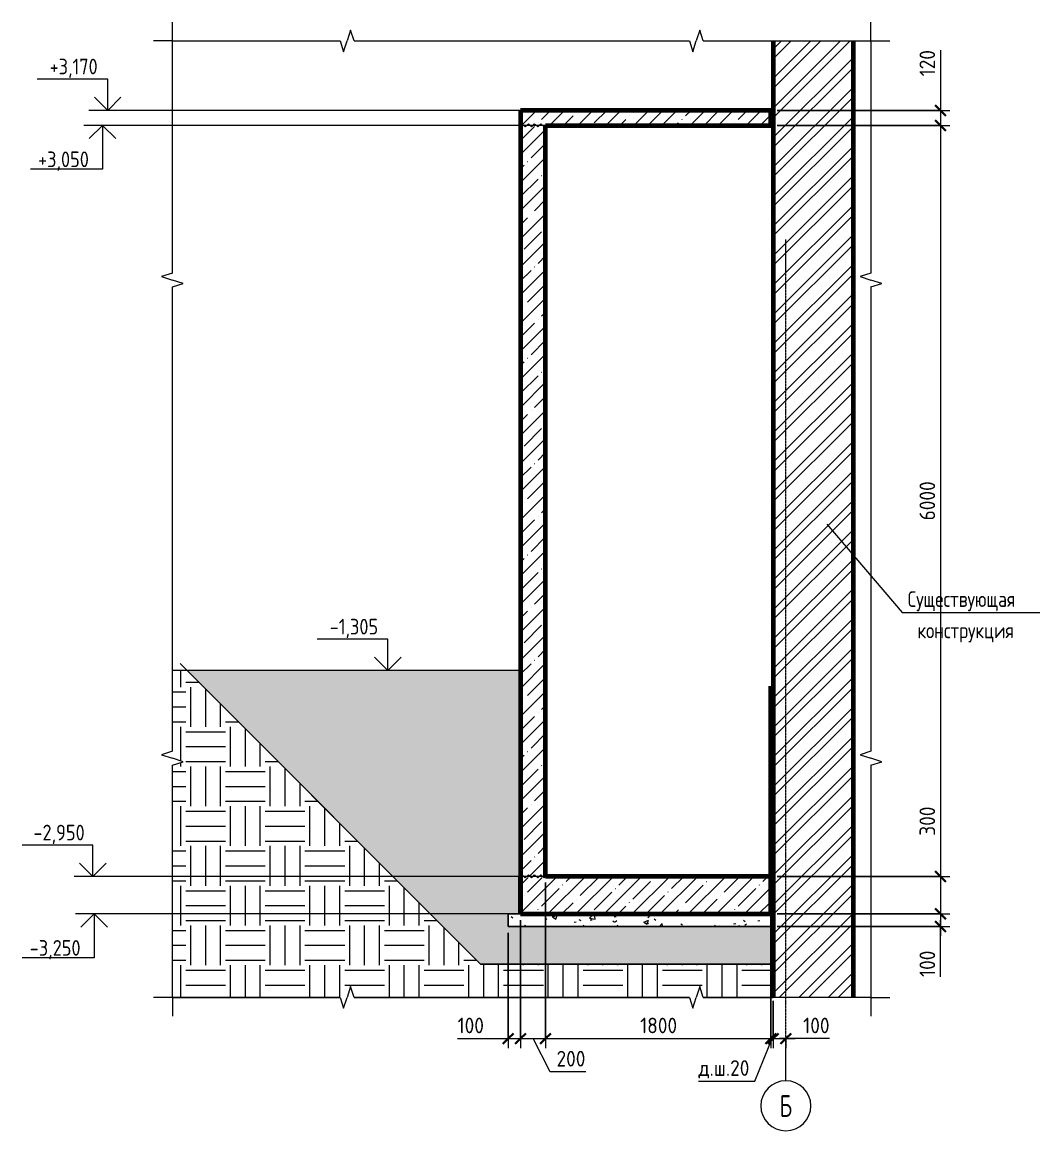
# Model space of a CAD drawing. Header units: millimetres. Extents: x 67134 to 118201, y -4983 to 13821.
# Drawn here: x 88432 to 96565, y -4983 to 3875 of the extents above; entities that cross this region are included whole.
import ezdxf

# ---------------------------------------------------------------- set-up
doc = ezdxf.new("R2010")
doc.units = ezdxf.units.MM
doc.linetypes.add('02 Штрихпунктирная _20 мм_', pattern=[25, 20, -2.5, 0, -2.5])
for name, color, linetype, lineweight in [('AA_Dim', 7, 'Continuous', 9), ('AA_Dim-50', 7, 'Continuous', 9), ('AA_Linii', 7, 'Continuous', 9), ('AA_Oformlenie', 7, 'Continuous', 9), ('AA_Vinoska', 7, 'Continuous', 9), ('AA_Visotnaya otmetka', 7, 'Continuous', 9), ('AF_Perekritie', 7, 'Continuous', 60), ('AF_Perekritie_Опалубка', 253, 'Continuous', 20), ('AF_Pokritie', 7, 'Continuous', 9), ('AF_Stena', 7, 'Continuous', 20), ('AF_Stena_Гидроизоляция', 253, 'Continuous', 20), ('AF_Stena_Опалубка', 253, 'Continuous', 20), ('KR_Fundament', 7, 'Continuous', 20), ('Оси', 7, 'Continuous', 9)]:
    doc.layers.add(name, color=color, linetype=linetype, lineweight=lineweight)
doc.styles.add('GOST Common', font='GOST_Common.ttf', dxfattribs={"width": 0.85, "height": 125})
doc.styles.add('ISOCPEUR', font='isocpeur.TTF', dxfattribs={"width": 0.9, "height": 125})
doc.styles.add('ISOCPEUR_1', font='isocpeur.TTF', dxfattribs={"width": 0.85, "height": 125})
doc.styles.add('ISOCPEUR_4', font='isocpeur.TTF', dxfattribs={"width": 0.7, "height": 175})
doc.dimstyles.new('00_Точн_3_знака__прозр_', dxfattribs={"dimscale": 304.8, "dimtxt": 125.344371, "dimasz": 0.278871, "dimexe": 0.246063, "dimexo": 0.164042, "dimgap": 0.016404, "dimtad": 1, "dimdec": 3, "dimrnd": 0.001, "dimdsep": 46, "dimtxsty": 'ISOCPEUR', "dimblk1": 'OBLIQUE', "dimblk2": 'OBLIQUE', "dimsah": 1, "dimcen": 0.09, "dimdle": 0.246063, "dimazin": 0, "dimtfac": 1, "dimtdec": 4, "dimtix": 1, "dimtmove": 0, "dimatfit": 3, "dimfxl": 1, "dimtvp": 1, "dimtolj": 1, "dimtzin": 0, "dimlwd": 18, "dimlwe": 18, "dimarcsym": 2})
doc.dimstyles.new('00_Точн_3_знака__прозр__1', dxfattribs={"dimscale": 304.8, "dimtxt": 125.344371, "dimasz": 0.278871, "dimexe": 0.246063, "dimexo": 0.164042, "dimgap": 0.016404, "dimtad": 1, "dimdec": 3, "dimrnd": 0.001, "dimdsep": 46, "dimtxsty": 'ISOCPEUR', "dimblk1": 'OBLIQUE', "dimblk2": 'OBLIQUE', "dimsah": 1, "dimcen": 0.09, "dimdle": 0.246063, "dimazin": 0, "dimtfac": 1, "dimtdec": 4, "dimtix": 1, "dimtmove": 1, "dimatfit": 3, "dimfxl": 1, "dimtvp": 1, "dimtolj": 1, "dimtzin": 0, "dimlwd": 18, "dimlwe": 18, "dimarcsym": 2})
pattern_1 = [(45, (95137, 825), (-112.253, 112.253), []), (45, (95249.25, 825), (-112.253, 112.253), [198.437, -39.687, 1.676, -38.011])]

# ---------------------------------------------------------------- blocks, each defined once
blk = doc.blocks.new('Последовательность узлов - 3мм масшт20 маскировка-904226-2-2 Опалубка')
at = {"layer": 'AA_Oformlenie'}
for p, q in [((-11630, 3050), (-11617.5, 3062.5)), ((-11617.5, 3062.5), (-11592.5, 3037.5)), ((-11580, 3050), (-11592.5, 3037.5)), ((-11580, 3050), (-11567.5, 3062.5)), ((-11567.5, 3062.5), (-11542.5, 3037.5)), ((-11530, 3050), (-11542.5, 3037.5)), ((-11530, 3050), (-11517.5, 3062.5)), ((-11517.5, 3062.5), (-11492.5, 3037.5)), ((-11480, 3050), (-11492.5, 3037.5)), ((-11480, 3050), (-11467.5, 3062.5)), ((-11467.5, 3062.5), (-11442.5, 3037.5)), ((-11430, 3050), (-11442.5, 3037.5))]:
    blk.add_line(p, q, dxfattribs=at)
blk = doc.blocks.new('011_Прямоугольник обрыва _ЭлУзла_ - 011_Прямоугольник обрыва _ЭлУзла_-4125212-2-2 Опалубка')
at = {"layer": 'AA_Oformlenie'}
for p, q in [((-14412.5, 1870.4), (-14412.5, 3724.5)), ((-14412.5, 3724.5), (-13071.9, 3724.5)), ((-12960.6, 3724.5), (-10280.6, 3724.5)), ((-10169.3, 3724.5), (-8830, 3724.5)), ((-8830, 3724.5), (-8830, 1870.4)), ((-14412.5, -1950.4), (-14412.5, 1759.1)), ((-8830, 1759.1), (-8830, -1950.4)), ((-14412.5, -3917.1), (-14412.5, -2061.7)), ((-8830, -2061.7), (-8830, -3917.1)), ((-13071.9, -3917.1), (-14412.5, -3917.1)), ((-10280.6, -3917.1), (-12960.6, -3917.1)), ((-8830, -3917.1), (-10169.3, -3917.1))]:
    blk.add_line(p, q, dxfattribs=at)
blk = doc.blocks.new('DIMBLOCK31-2-2 Опалубка')
at = {"layer": 'AA_Dim-50', "lineweight": 18}
for p, q in [((95771.5, 3652.1), (95771.5, 3391.6)), ((95771.5, 3391.6), (95771.5, 3110)), ((95771.5, 3245), (95771.5, 3050)), ((94465.3, 3170), (95846.5, 3170)), ((95771.5, 3170), (94465.3, 3170)), ((94465.3, 3050), (95846.5, 3050)), ((95771.5, 3050), (94465.3, 3050))]:
    blk.add_line(p, q, dxfattribs=at)
at = {"layer": 'AA_Dim-50', "lineweight": 30}
for p, q in [((95771.5, 3170), (95729, 3212.5)), ((95771.5, 3170), (95814, 3127.5)), ((95771.5, 3050), (95729, 3092.5)), ((95771.5, 3050), (95814, 3007.5))]:
    blk.add_line(p, q, dxfattribs=at)
at = {"layer": 'AA_Dim-50', "color": 0, "lineweight": 18, "insert": (95603.7, 3441.6), "char_height": 125, "width": 252.581, "attachment_point": 1, "rotation": 90, "line_spacing_factor": 1.135194, "style": 'ISOCPEUR'}
blk.add_mtext('120', dxfattribs=at)
blk = doc.blocks.new('_Oblique')
at = {"color": 0, "linetype": 'ByBlock', "lineweight": -2}
blk.add_line((-0.5, -0.5), (0.5, 0.5), dxfattribs=at)
blk = doc.blocks.new('DIMBLOCK32-2-2 Опалубка')
at = {"layer": 'AA_Dim-50', "lineweight": 18}
for p, q in [((94465.3, 3050), (95846.5, 3050)), ((95771.5, 3050), (94465.3, 3050)), ((95771.5, 3050), (95771.5, -2950)), ((94465.3, -2950), (95846.5, -2950)), ((95771.5, -2950), (94465.3, -2950))]:
    blk.add_line(p, q, dxfattribs=at)
at = {"layer": 'AA_Dim-50', "lineweight": 30}
for p, q in [((95771.5, 3050), (95729, 3092.5)), ((95771.5, 3050), (95814, 3007.5)), ((95771.5, -2950), (95729, -2907.5)), ((95771.5, -2950), (95814, -2992.5))]:
    blk.add_line(p, q, dxfattribs=at)
at = {"layer": 'AA_Dim-50', "color": 0, "lineweight": 18, "insert": (95603.7, -106.1), "char_height": 125, "width": 374.614, "attachment_point": 1, "rotation": 90, "line_spacing_factor": 1.135194, "style": 'ISOCPEUR'}
blk.add_mtext('6000', dxfattribs=at)
blk = doc.blocks.new('DIMBLOCK33-2-2 Опалубка')
at = {"layer": 'AA_Dim-50', "lineweight": 18}
for p, q in [((95771.5, -2391.1), (95771.5, -2675.2)), ((95771.5, -2675.2), (95771.5, -3100)), ((94465.3, -2950), (95846.5, -2950)), ((95771.5, -2950), (94465.3, -2950)), ((95771.5, -2950), (95771.5, -3250)), ((94465.3, -3250), (95846.5, -3250)), ((95771.5, -3250), (94465.3, -3250))]:
    blk.add_line(p, q, dxfattribs=at)
at = {"layer": 'AA_Dim-50', "lineweight": 30}
for p, q in [((95771.5, -2950), (95729, -2907.5)), ((95771.5, -2950), (95814, -2992.5)), ((95771.5, -3250), (95729, -3207.5)), ((95771.5, -3250), (95814, -3292.5))]:
    blk.add_line(p, q, dxfattribs=at)
at = {"layer": 'AA_Dim-50', "color": 0, "lineweight": 18, "insert": (95603.7, -2625.2), "char_height": 125, "width": 280.961, "attachment_point": 1, "rotation": 90, "line_spacing_factor": 1.135194, "style": 'ISOCPEUR'}
blk.add_mtext('300', dxfattribs=at)
blk = doc.blocks.new('DIMBLOCK34-2-2 Опалубка')
at = {"layer": 'AA_Dim-50', "lineweight": 18}
for p, q in [((94465.3, -3250), (95846.5, -3250)), ((95771.5, -3250), (94465.3, -3250)), ((95771.5, -3250), (95771.5, -3425)), ((94465.3, -3350), (95846.5, -3350)), ((95771.5, -3350), (94465.3, -3350)), ((95771.5, -3492.8), (95771.5, -3300)), ((95771.5, -3753.3), (95771.5, -3492.8))]:
    blk.add_line(p, q, dxfattribs=at)
at = {"layer": 'AA_Dim-50', "lineweight": 30}
for p, q in [((95771.5, -3250), (95729, -3207.5)), ((95771.5, -3250), (95814, -3292.5)), ((95771.5, -3350), (95729, -3307.5)), ((95771.5, -3350), (95814, -3392.5))]:
    blk.add_line(p, q, dxfattribs=at)
at = {"layer": 'AA_Dim-50', "color": 0, "lineweight": 18, "insert": (95603.7, -3753.3), "char_height": 125, "width": 252.581, "attachment_point": 1, "rotation": 90, "line_spacing_factor": 1.135194, "style": 'ISOCPEUR'}
blk.add_mtext('100', dxfattribs=at)
blk = doc.blocks.new('Высотные отметки - Стрелка вверх-400292-2-2 Опалубка')
at = {"layer": 'AA_Vinoska'}
for p, q in [((-12690.6, -1055), (-13255.6, -1055)), ((-12690.6, -1305), (-12690.6, -1055)), ((-12690.6, -1305), (-12796.7, -1198.9)), ((-12690.6, -1305), (-12584.6, -1198.9)), ((-12540.6, -1305), (-12840.6, -1305))]:
    blk.add_line(p, q, dxfattribs=at)
blk = doc.blocks.new('Высотные отметки - Стрелка вниз высокая-400290-2-2 Опалубка')
at = {"layer": 'AA_Vinoska'}
for p, q in [((-14887.9, -3250), (-15187.9, -3250)), ((-15037.9, -3250), (-15144, -3356.1)), ((-15037.9, -3250), (-15037.9, -3600)), ((-15037.9, -3250), (-14931.8, -3356.1)), ((-15037.9, -3600), (-15612.9, -3600))]:
    blk.add_line(p, q, dxfattribs=at)
blk = doc.blocks.new('DIMBLOCK35-2-2 Опалубка')
at = {"layer": 'AA_Dim-50', "lineweight": 18}
for p, q in [((92415.3, -3300), (92415.3, -4321.3)), ((92415.3, -4246.3), (92415.3, -3300)), ((92315.3, -3400), (92315.3, -4321.3)), ((92315.3, -4246.3), (92315.3, -3400)), ((91912, -4246.3), (92172.4, -4246.3)), ((92172.4, -4246.3), (92365.3, -4246.3)), ((92240.3, -4246.3), (92415.3, -4246.3))]:
    blk.add_line(p, q, dxfattribs=at)
at = {"layer": 'AA_Dim-50', "lineweight": 30}
for p, q in [((92315.3, -4246.3), (92272.8, -4288.8)), ((92315.3, -4246.3), (92357.8, -4203.8)), ((92415.3, -4246.3), (92372.8, -4288.8)), ((92415.3, -4246.3), (92457.8, -4203.8))]:
    blk.add_line(p, q, dxfattribs=at)
at = {"layer": 'AA_Dim-50', "color": 0, "lineweight": 18, "insert": (91912, -4078.5), "char_height": 125, "width": 252.581, "attachment_point": 1, "line_spacing_factor": 1.135194, "style": 'ISOCPEUR'}
blk.add_mtext('100', dxfattribs=at)
blk = doc.blocks.new('DIMBLOCK36-2-2 Опалубка')
at = {"layer": 'AA_Dim-50', "lineweight": 18}
for p, q in [((92615.3, -3000), (92615.3, -4321.3)), ((92615.3, -4246.3), (92615.3, -3000)), ((92415.3, -3300), (92415.3, -4321.3)), ((92415.3, -4246.3), (92415.3, -3300)), ((92415.3, -4246.3), (92615.3, -4246.3)), ((92652.5, -4511.9), (92515.3, -4246.3)), ((92936.7, -4511.9), (92652.5, -4511.9))]:
    blk.add_line(p, q, dxfattribs=at)
at = {"layer": 'AA_Dim-50', "lineweight": 30}
for p, q in [((92415.3, -4246.3), (92372.8, -4288.8)), ((92415.3, -4246.3), (92457.8, -4203.8)), ((92615.3, -4246.3), (92572.8, -4288.8)), ((92615.3, -4246.3), (92657.8, -4203.8))]:
    blk.add_line(p, q, dxfattribs=at)
at = {"layer": 'AA_Dim-50', "color": 0, "lineweight": 18, "insert": (92702.5, -4344), "char_height": 125, "width": 280.961, "attachment_point": 1, "line_spacing_factor": 1.135194, "style": 'ISOCPEUR'}
blk.add_mtext('200', dxfattribs=at)
blk = doc.blocks.new('DIMBLOCK37-2-2 Опалубка')
at = {"layer": 'AA_Dim-50', "lineweight": 18}
for p, q in [((92615.3, -3000), (92615.3, -4321.3)), ((92615.3, -4246.3), (92615.3, -3000)), ((94415.3, -3300), (94415.3, -4321.3)), ((94415.3, -4246.3), (94415.3, -3300)), ((92615.3, -4246.3), (94415.3, -4246.3))]:
    blk.add_line(p, q, dxfattribs=at)
at = {"layer": 'AA_Dim-50', "lineweight": 30}
for p, q in [((92615.3, -4246.3), (92572.8, -4288.8)), ((92615.3, -4246.3), (92657.8, -4203.8)), ((94415.3, -4246.3), (94372.8, -4288.8)), ((94415.3, -4246.3), (94457.8, -4203.8))]:
    blk.add_line(p, q, dxfattribs=at)
at = {"layer": 'AA_Dim-50', "color": 0, "lineweight": 18, "insert": (93371, -4078.5), "char_height": 125, "width": 346.234, "attachment_point": 1, "line_spacing_factor": 1.135194, "style": 'ISOCPEUR'}
blk.add_mtext('1800', dxfattribs=at)
blk = doc.blocks.new('DIMBLOCK38-2-2 Опалубка')
at = {"layer": 'AA_Dim-50', "lineweight": 18}
for p, q in [((94415.3, -3300), (94415.3, -4321.3)), ((94415.3, -4246.3), (94415.3, -3300)), ((94435.3, -3943.6), (94435.3, -4321.3)), ((94435.3, -4246.3), (94435.3, -3943.6)), ((94286.7, -4586.4), (94425.3, -4246.3)), ((94415.3, -4246.3), (94435.3, -4246.3)), ((93837, -4586.4), (94286.7, -4586.4))]:
    blk.add_line(p, q, dxfattribs=at)
at = {"layer": 'AA_Dim-50', "lineweight": 30}
for p, q in [((94415.3, -4246.3), (94372.8, -4288.8)), ((94435.3, -4246.3), (94392.8, -4288.8)), ((94415.3, -4246.3), (94457.8, -4203.8)), ((94435.3, -4246.3), (94477.8, -4203.8))]:
    blk.add_line(p, q, dxfattribs=at)
at = {"layer": 'AA_Dim-50', "color": 0, "lineweight": 18, "insert": (93837, -4418.6), "char_height": 125, "width": 479.62, "attachment_point": 1, "line_spacing_factor": 1.135194, "style": 'ISOCPEUR'}
blk.add_mtext('д.ш.20', dxfattribs=at)
blk = doc.blocks.new('DIMBLOCK39-2-2 Опалубка')
at = {"layer": 'AA_Dim-50', "lineweight": 18}
for p, q in [((94435.3, -3943.6), (94435.3, -4321.3)), ((94435.3, -4246.3), (94435.3, -3943.6)), ((94435.3, -4246.3), (94610.3, -4246.3)), ((94624.2, -4246.3), (94485.3, -4246.3)), ((94535.3, -4236.2), (94535.3, -4321.3)), ((94535.3, -4246.3), (94535.3, -4236.2)), ((94884.6, -4246.3), (94624.2, -4246.3))]:
    blk.add_line(p, q, dxfattribs=at)
at = {"layer": 'AA_Dim-50', "lineweight": 30}
for p, q in [((94435.3, -4246.3), (94392.8, -4288.8)), ((94435.3, -4246.3), (94477.8, -4203.8)), ((94535.3, -4246.3), (94492.8, -4288.8)), ((94535.3, -4246.3), (94577.8, -4203.8))]:
    blk.add_line(p, q, dxfattribs=at)
at = {"layer": 'AA_Dim-50', "color": 0, "lineweight": 18, "insert": (94674.2, -4078.5), "char_height": 125, "width": 252.581, "attachment_point": 1, "line_spacing_factor": 1.135194, "style": 'ISOCPEUR'}
blk.add_mtext('100', dxfattribs=at)
blk = doc.blocks.new('010_Текст с выноской - Текст 2 строки-4027658-2-2 Опалубка')
at = {"layer": 'AA_Vinoska'}
blk.add_line((-8579.8, -841.2), (-7479.8, -841.2), dxfattribs=at)
blk = doc.blocks.new('Ось сетки - d_4мм-2765513-2-2 Опалубка')
at = {"layer": 'Оси'}
for start, end in [(0, 180), (0, 180), (180, 360), (180, 360)]:
    blk.add_arc((-9510, -4782.7), 200, start, end, dxfattribs=at)

msp = doc.modelspace()

# ---------------------------------------------------------------- hatches: boundary and pattern name
at = {"layer": 'AA_Oformlenie'}
h = msp.add_hatch(dxfattribs=at)
h.set_pattern_fill('FP_11', color=250, style=0, pattern_type=2)
h.set_pattern_definition([(0, (95137, 825), (317.5, 317.5), [317.5, -317.5]), (0, (95137, 944.06), (317.5, 317.5), [317.5, -317.5]), (0, (95137, 1063.12), (317.5, 317.5), [317.5, -317.5]), (90, (95176.68, 1102.8), (-317.5, 317.5), [317.5, -317.5]), (90, (95295.74, 1102.8), (-317.5, 317.5), [317.5, -317.5]), (90, (95414.8, 1102.8), (-317.5, 317.5), [317.5, -317.5])])
h.paths.add_polyline_path([(89632.7321, -3917.0942), (90973.365, -3917.0942), (90973.365, -3876.9388), (91028.365, -3876.9388), (91028.365, -3917.0942), (91056.5193, -3830.4441), (91084.6737, -3917.0942), (93764.6308, -3917.0942), (93764.6308, -3876.9388), (93819.6308, -3876.9388), (93819.6308, -3917.0942), (93847.7851, -3830.4441), (93875.9395, -3917.0942), (94435.2637, -3917.0942), (94435.2637, -3650), (92095.2637, -3650), (89750.2637, -1305), (89632.7321, -1305), (89632.7321, -1950.3747), (89671.9848, -1950.3747), (89671.9848, -2006.6834), (89632.7321, -2006.6834), (89719.3346, -2034.1834), (89632.7321, -2061.6834), (89632.7321, -3904.743)])
h = msp.add_hatch(dxfattribs=at)
h.set_pattern_fill('FP_10', color=250, style=0, pattern_type=2)
h.set_pattern_definition([(0, (95136.994, 825), (203.2, 50.8), [16.764, -135.636, 16.764, -135.636, -812.8]), (0, (95136.994, 825), (203.2, 50.8), [-304.8, 16.764, -288.036, 16.764, -135.636, -355.6]), (0, (95136.994, 825), (203.2, 50.8), [-762, 16.764, -84.836, 16.764, -237.236]), (120, (95213.194, 850.4), (-145.5941, 150.57636), [16.764, -135.636, 16.764, -135.636, -812.8]), (120, (95213.194, 850.4), (-145.5941, 150.57636), [-304.8, 16.764, -288.036, 16.764, -135.636, -355.6]), (120, (95213.194, 850.4), (-145.5941, 150.57636), [-762, 16.764, -84.836, 16.764, -237.236]), (240, (95238.594, 952), (-57.6059, -201.37636), [16.764, -135.636, 16.764, -135.636, -812.8]), (240, (95238.594, 952), (-57.6059, -201.37636), [-304.8, 16.764, -288.036, 16.764, -135.636, -355.6]), (240, (95238.594, 952), (-57.6059, -201.37636), [-762, 16.764, -84.836, 16.764, -237.236])])
h.paths.add_polyline_path([(94415.2637, -3650), (94415.2637, -3350), (92315.2637, -3350), (92315.2637, -3250), (92415.2637, -3250), (92415.2637, -1305), (89750.2637, -1305), (92095.2637, -3650)])
at = {"layer": 'AF_Perekritie', "lineweight": 9}
h = msp.add_hatch(dxfattribs=at)
h.set_pattern_fill('FP_7', color=256, style=0, pattern_type=2)
h.set_pattern_definition(pattern_1)
h.paths.add_polyline_path([(94415.2637, 3050), (94415.2637, 3170), (92415.2637, 3170), (92415.2637, 3058), (92615.2637, 3058), (92615.2637, 3050)])
h = msp.add_hatch(dxfattribs=at)
h.set_pattern_fill('FP_7', color=256, style=0, pattern_type=2)
h.set_pattern_definition(pattern_1)
h.paths.add_polyline_path([(92615.2637, -3250), (94415.2637, -3250), (94415.2637, -2950), (92615.2637, -2950), (92615.2637, -2958), (92415.2637, -2958), (92415.2637, -3250), (92565.2637, -3250)])
at = {"layer": 'AF_Pokritie'}
h = msp.add_hatch(dxfattribs=at)
h.set_pattern_fill('FP_9', color=256, style=0, pattern_type=2)
h.set_pattern_definition([(50, (95137, 825), (364.368, -31.878), [38.1, -419.1]), (355, (95137, 825), (-70.486, 382.113), [30.48, -335.28]), (100.451, (95167.36, 822.34), (293.885, 350.233), [32.38, -356.18]), (46.184, (95137, 926.6), (542.16, -84.086), [57.15, -628.65]), (96.636, (95182.2, 919.6), (474.805, 494.855), [48.57, -534.27]), (351.184, (95137, 926.6), (474.81, 494.85), [45.72, -502.92]), (21, (95187.8, 901.2), (303.228, -204.53), [38.1, -419.1]), (326, (95187.8, 901.2), (123.604, 368.376), [30.48, -335.28]), (71.451, (95213.06, 884.16), (426.834, 163.843), [32.38, -356.18]), (37.5, (95137, 825), (6.1766, 169.11), [16.764, -314.452, 16.764, -323.596, -336.55]), (37.5, (95137, 825), (6.1766, 169.11), [-671.576, 16.764, -319.786]), (7.5, (95137, 825), (133.639, 200.3615), [16.764, -177.292, 16.764, -306.832, -128.27]), (7.5, (95137, 825), (133.639, 200.3615), [-517.652, 16.764, -111.506]), (327.5, (95023.71, 825), (271.182, -11.4584), [16.764, -110.236, 16.764, -379.476, -525.78]), (327.5, (95023.71, 825), (271.182, -11.4584), [-523.24, 16.764, -509.016]), (317.5, (94972.9, 825), (296.259, 50.853), [16.764, -148.336, 16.764, -246.38, -373.38]), (317.5, (94972.9, 825), (296.259, 50.853), [-428.244, 16.764, -356.616])])
h.paths.add_polyline_path([(92415.2637, -3350), (94415.2637, -3350), (94415.2637, -3250), (92315.2637, -3250), (92315.2637, -3350)])
at = {"layer": 'AF_Stena', "lineweight": 9}
h = msp.add_hatch(dxfattribs=at)
h.set_pattern_fill('FP_8', color=256, style=0, pattern_type=2)
h.set_pattern_definition([(45, (95137, 825), (-117.866, 117.866), []), (45, (95215.57, 825), (-117.866, 117.866), [])])
h.paths.add_polyline_path([(94435.2637, -3917.0942), (95075.2637, -3917.0942), (95075.2637, 3724.549), (94435.2637, 3724.549), (94435.2637, -3650)])
h = msp.add_hatch(dxfattribs=at)
h.set_pattern_fill('FP_7', color=256, style=0, pattern_type=2)
h.set_pattern_definition(pattern_1)
h.paths.add_polyline_path([(92565.2637, -2942), (92615.2637, -2942), (92615.2637, 3042), (92415.2637, 3042), (92415.2637, -2942), (92515.2637, -2942)])

# ---------------------------------------------------------------- linework, layer by layer
at = {"layer": 'AA_Linii'}
for p, q in [((89750.2637, -1305), (89632.7321, -1305)), ((91795.2637, -3350), (89695.2637, -1250)), ((89750.2637, -1305), (92095.2637, -3650)), ((92415.2637, -1305), (89750.2637, -1305)), ((92095.2637, -3650), (89750.2637, -1305)), ((92415.2637, -3250), (92415.2637, -1250)), ((92415.2637, -3250), (92415.2637, -1305)), ((92315.2637, -3350), (92315.2637, -3250)), ((92315.2637, -3250), (92415.2637, -3250)), ((92415.2637, -3250), (92315.2637, -3250)), ((92315.2637, -3250), (92315.2637, -3350)), ((94415.2637, -3350), (92315.2637, -3350)), ((94415.2637, -3650), (94415.2637, -3350)), ((92095.2637, -3650), (94415.2637, -3650)), ((94415.2637, -3650), (92095.2637, -3650)), ((94435.2637, -3650), (94415.2637, -3650)), ((94435.2637, -3917.0942), (94435.2637, -3650)), ((89632.7321, -3917.0942), (90973.365, -3917.0942)), ((91084.6737, -3917.0942), (93764.6308, -3917.0942)), ((93875.9395, -3917.0942), (94435.2637, -3917.0942))]:
    msp.add_line(p, q, dxfattribs=at)
at = {"layer": 'AA_Vinoska'}
for p, q in [((89632.7321, 3724.549), (89632.7321, 3874.549)), ((91056.5193, 3811.1991), (91028.365, 3724.549)), ((91084.6737, 3724.549), (91056.5193, 3811.1991)), ((93847.7851, 3811.1991), (93819.6308, 3724.549)), ((93875.9395, 3724.549), (93847.7851, 3811.1991)), ((95215.2637, 3724.549), (95215.2637, 3874.549)), ((89632.7321, 3724.549), (89482.7321, 3724.549)), ((90973.365, 3724.549), (91000.865, 3637.9464)), ((91000.865, 3637.9464), (91028.365, 3724.549)), ((93764.6308, 3724.549), (93792.1308, 3637.9464)), ((93792.1308, 3637.9464), (93819.6308, 3724.549)), ((95215.2637, 3724.549), (95365.2637, 3724.549)), ((89632.7321, 1870.4468), (89546.082, 1842.2925)), ((95215.2637, 1870.4468), (95128.6136, 1842.2925)), ((89546.082, 1842.2925), (89632.7321, 1814.1382)), ((89719.3346, 1786.6382), (89632.7321, 1814.1382)), ((89632.7321, 1759.1382), (89719.3346, 1786.6382)), ((95128.6136, 1842.2925), (95215.2637, 1814.1382)), ((95301.8662, 1786.6382), (95215.2637, 1814.1382)), ((95215.2637, 1759.1382), (95301.8662, 1786.6382)), ((94863.9201, -136.2724), (95465.4434, -841.2411)), ((89632.7321, -1950.3747), (89546.082, -1978.5291)), ((89546.082, -1978.5291), (89632.7321, -2006.6834)), ((89719.3346, -2034.1834), (89632.7321, -2006.6834)), ((89632.7321, -2061.6834), (89719.3346, -2034.1834)), ((95215.2637, -1950.3747), (95128.6136, -1978.5291)), ((95128.6136, -1978.5291), (95215.2637, -2006.6834)), ((95301.8662, -2034.1834), (95215.2637, -2006.6834)), ((95215.2637, -2061.6834), (95301.8662, -2034.1834)), ((91056.5193, -3830.4441), (91028.365, -3917.0942)), ((91084.6737, -3917.0942), (91056.5193, -3830.4441)), ((93847.7851, -3830.4441), (93819.6308, -3917.0942)), ((93875.9395, -3917.0942), (93847.7851, -3830.4441)), ((89632.7321, -3917.0942), (89482.7321, -3917.0942)), ((89632.7321, -3917.0942), (89632.7321, -4067.0942)), ((90973.365, -3917.0942), (91000.865, -4003.6968)), ((91000.865, -4003.6968), (91028.365, -3917.0942)), ((93764.6308, -3917.0942), (93792.1308, -4003.6968)), ((93792.1308, -4003.6968), (93819.6308, -3917.0942)), ((95215.2637, -3917.0942), (95365.2637, -3917.0942)), ((95215.2637, -3917.0942), (95215.2637, -4067.0942))]:
    msp.add_line(p, q, dxfattribs=at)
at = {"layer": 'AA_Visotnaya otmetka'}
for p, q in [((92942.0386, 3170), (89115.6569, 3170)), ((92942.0386, 3170), (92942.0386, 3170)), ((93013.2425, 3050), (89073.795, 3050)), ((93013.2425, 3050), (93013.2425, 3050)), ((91354.6405, -1305), (91354.6405, -1305)), ((91354.6405, -1305), (91354.6405, -1305)), ((93990.7245, -2950), (88996.8984, -2950)), ((93990.7245, -2950), (93990.7245, -2950)), ((92658.7647, -3250), (89007.3638, -3250)), ((92658.7647, -3250), (92658.7647, -3250))]:
    msp.add_line(p, q, dxfattribs=at)
at = {"layer": 'AF_Perekritie_Опалубка', "lineweight": 60}
for p, q in [((94415.2637, 3170), (92415.2637, 3170)), ((92415.2637, 3170), (92415.2637, 3050)), ((94415.2637, 3050), (94415.2637, 3170)), ((92615.2637, 3050), (94415.2637, 3050))]:
    msp.add_line(p, q, dxfattribs=at)
at = {"layer": 'AF_Pokritie', "lineweight": 20}
for p, q in [((94415.2637, -3250), (92315.2637, -3250)), ((92315.2637, -3250), (92315.2637, -3350)), ((94415.2637, -3350), (94415.2637, -3250)), ((92315.2637, -3350), (94415.2637, -3350))]:
    msp.add_line(p, q, dxfattribs=at)
at = {"layer": 'AF_Stena_Гидроизоляция', "lineweight": 60}
for p, q in [((94415.2637, -1430), (94415.2637, -3250)), ((94416.2637, -1430), (94415.2637, -1430)), ((94416.2637, -3250), (94416.2637, -1430)), ((92414.2637, -2950), (92414.2637, -3250)), ((92415.2637, -2950), (92414.2637, -2950)), ((92415.2637, -3250), (92415.2637, -2950)), ((92414.2637, -3250), (92415.2637, -3250)), ((94415.2637, -3250), (94416.2637, -3250))]:
    msp.add_line(p, q, dxfattribs=at)
at = {"layer": 'AF_Stena_Опалубка', "lineweight": 60}
for p, q in [((94435.2637, 3724.549), (94435.2637, -3917.0942)), ((95075.2637, -3917.0942), (95075.2637, 3724.549)), ((92415.2637, 3050), (92415.2637, -2950)), ((92615.2637, -2950), (92615.2637, 3050))]:
    msp.add_line(p, q, dxfattribs=at)
at = {"layer": 'KR_Fundament', "lineweight": 60}
for p, q in [((92415.2637, -2950), (92415.2637, -3250)), ((94415.2637, -2950), (92615.2637, -2950)), ((94415.2637, -3250), (94415.2637, -2950)), ((92415.2637, -3250), (94415.2637, -3250))]:
    msp.add_line(p, q, dxfattribs=at)
at = {"layer": 'Оси'}
for p, q in [((94535.2637, 1888.4), (94535.2637, 2138.4)), ((94535.2637, -4582.6646), (94535.2637, -4332.6646))]:
    msp.add_line(p, q, dxfattribs=at)
at = {"layer": 'Оси', "linetype": '02 Штрихпунктирная _20 мм_'}
msp.add_line((94535.2637, -4332.6646), (94535.2637, 1888.4), dxfattribs=at)

# ---------------------------------------------------------------- block references
at = {"layer": 'AA_Oformlenie'}
for name, p in [('011_Прямоугольник обрыва _ЭлУзла_ - 011_Прямоугольник обрыва _ЭлУзла_-4125212-2-2 Опалубка', (104045.2637, 0)), ('Последовательность узлов - 3мм масшт20 маскировка-904226-2-2 Опалубка', (104045.2637, 0)), ('Последовательность узлов - 3мм масшт20 маскировка-904226-2-2 Опалубка', (104045.2637, -6000))]:
    msp.add_blockref(name, p, dxfattribs=at)
at = {"layer": 'AA_Vinoska'}
for name in ['010_Текст с выноской - Текст 2 строки-4027658-2-2 Опалубка', 'Высотные отметки - Стрелка вверх-400292-2-2 Опалубка', 'Высотные отметки - Стрелка вниз высокая-400290-2-2 Опалубка']:
    msp.add_blockref(name, (104045.2637, 0), dxfattribs=at)
at = {"layer": 'AA_Visotnaya otmetka'}
for name, p in [('Высотные отметки - Стрелка вверх-400292-2-2 Опалубка', (101806.2801, 4475)), ('Высотные отметки - Стрелка вниз высокая-400290-2-2 Опалубка', (104111.6949, 6300)), ('Высотные отметки - Стрелка вверх-400292-2-2 Опалубка', (101687.5215, -1645))]:
    msp.add_blockref(name, p, dxfattribs=at)
at = {"layer": 'Оси'}
msp.add_blockref('Ось сетки - d_4мм-2765513-2-2 Опалубка', (104045.2637, 0), dxfattribs=at)

# ---------------------------------------------------------------- texts
at = {"layer": 'AA_Vinoska', "char_height": 125, "attachment_point": 1, "style": 'GOST Common'}
for s, insert, width in [('Существующая', (95509.92, -672.1259), 1219.767531), ('конструкция', (95587.27, -922.1259), 1032.373078)]:
    msp.add_mtext(s, dxfattribs=dict(at, insert=insert, width=width))
at = {"layer": 'AA_Visotnaya otmetka', "char_height": 125, "attachment_point": 1, "line_spacing_factor": 1.135194, "style": 'ISOCPEUR_1'}
for s, insert, width in [('+3,170', (88651.3947, 3582.8398), 454.22946), ('+3,050', (88558.8789, 2841.341), 479.798668), ('-1,305', (90890.3783, -892.1602), 454.22946), ('-2,950', (88521.9822, -2537.1602), 479.798668), ('-3,250', (88492.4477, -3458.659), 479.798668)]:
    msp.add_mtext(s, dxfattribs=dict(at, insert=insert, width=width))
at = {"layer": 'Оси', "insert": (94485.4984, -4696.4344), "char_height": 175, "width": 120.653969, "attachment_point": 1, "style": 'ISOCPEUR_4'}
msp.add_mtext('\\fISOCPEUR|b0|i0|c204|p34|;\\W.7;Б', dxfattribs=at)

# ---------------------------------------------------------------- dimensions: what is measured, and where the dimension line sits
at = {"layer": 'AA_Dim', "lineweight": 18}
for base, p1, p2, override, picture, middle in [((95771.5439, 3050), (94415.2637, 3170), (94415.2637, 3050), {"dimpost": '<>', "dimfxl": 120}, 'DIMBLOCK31-2-2 Опалубка', (95687.0374, 3567.9369)), ((95771.5439, -3250), (94415.2637, -2950), (94415.2637, -3250), {"dimpost": '<>', "dimfxl": 300}, 'DIMBLOCK33-2-2 Опалубка', (95687.0374, -2484.7407)), ((95771.5439, -3350), (94415.2637, -3250), (94415.2637, -3350), {"dimpost": '<>', "dimfxl": 100}, 'DIMBLOCK34-2-2 Опалубка', (95687.0374, -3627.0115))]:
    dim = msp.add_linear_dim(base=base, p1=p1, p2=p2, angle=90, dimstyle='00_Точн_3_знака__прозр__1', override=override, dxfattribs=at)
    dim.commit()
    dim.dimension.update_dxf_attribs({"geometry": picture, "text_midpoint": middle, "dimtype": 160, "text_rotation": 90})
dim = msp.add_linear_dim(base=(95771.5439, -2950), p1=(94415.2637, 3050), p2=(94415.2637, -2950), angle=90, dimstyle='00_Точн_3_знака__прозр_', override={"dimpost": '<>', "dimfxl": 6000}, dxfattribs=at)
dim.commit()
dim.dimension.update_dxf_attribs({"geometry": 'DIMBLOCK32-2-2 Опалубка', "text_midpoint": (95704.0439, 50)})
for base, p1, p2, override, picture, middle in [((92615.2637, -4246.3054), (92415.2637, -3250), (92615.2637, -2950), {"dimpost": '<>', "dimfxl": 360.555128}, 'DIMBLOCK36-2-2 Опалубка', (92843.0253, -4427.3725)), ((92415.2637, -4246.3054), (92315.2637, -3350), (92415.2637, -3250), {"dimpost": '<>', "dimfxl": 141.421356}, 'DIMBLOCK35-2-2 Опалубка', (92038.2522, -4161.7989)), ((94435.2637, -4246.3054), (94415.2637, -3250), (94435.2637, -3893.5878), {"dimpost": 'д.ш.<>', "dimfxl": 643.898486}, 'DIMBLOCK38-2-2 Опалубка', (94076.828, -4501.9082)), ((94535.2637, -4246.3054), (94435.2637, -3893.5878), (94535.2637, -4186.2013), {"dimpost": '<>', "dimfxl": 309.22917}, 'DIMBLOCK39-2-2 Опалубка', (94800.4533, -4161.7989))]:
    dim = msp.add_linear_dim(base=base, p1=p1, p2=p2, dimstyle='00_Точн_3_знака__прозр__1', override=override, dxfattribs=at)
    dim.commit()
    dim.dimension.update_dxf_attribs({"geometry": picture, "text_midpoint": middle, "dimtype": 160})
dim = msp.add_linear_dim(base=(94415.2637, -4246.3054), p1=(92615.2637, -2950), p2=(94415.2637, -3250), dimstyle='00_Точн_3_знака__прозр_', override={"dimpost": '<>', "dimfxl": 1824.828759}, dxfattribs=at)
dim.commit()
dim.dimension.update_dxf_attribs({"geometry": 'DIMBLOCK37-2-2 Опалубка', "text_midpoint": (93515.2637, -4178.8054)})

doc.saveas('drawing.dxf')
